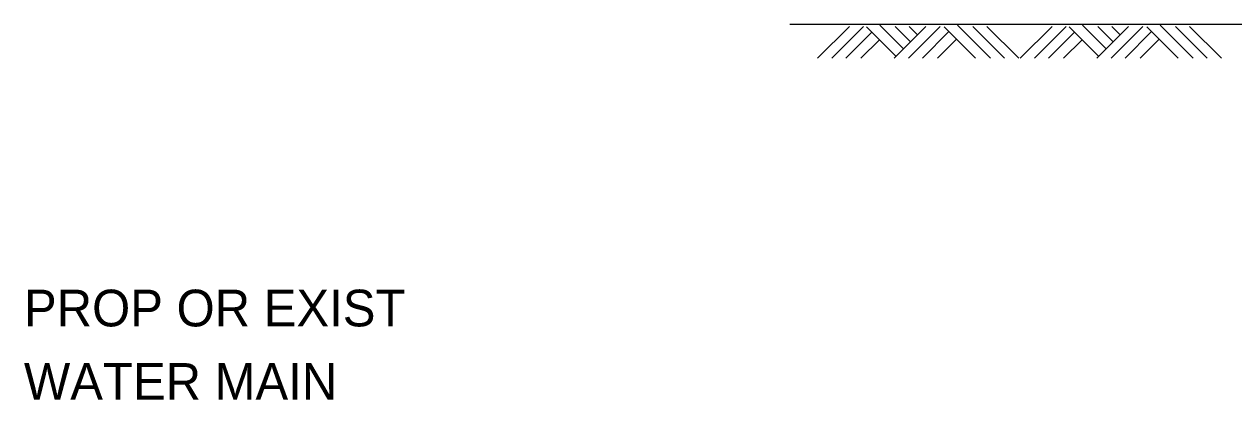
# Model space of a CAD drawing. Extents: x 2133490 to 2172050, y 2138301 to 2145980.
# Drawn here: x 2143330.8 to 2143528.8, y 2138972.6 to 2139033.9 of the extents above; entities that cross this region are included whole.
import ezdxf

# ---------------------------------------------------------------- set-up
doc = ezdxf.new("R2010")
doc.units = 0
doc.layers.add('HS_Pattern_and_Hatching', color=7, linetype='Continuous')
doc.layers.add('ROW_Pr_Notes', color=7, linetype='Continuous')

msp = doc.modelspace()

# ---------------------------------------------------------------- linework, layer by layer
at = {"layer": 'HS_Pattern_and_Hatching'}
for p, q in [((2143460.65, 2139028.4), (2143465.86, 2139033.6)), ((2143463.01, 2139028.4), (2143468.17, 2139033.56)), ((2143473.48, 2139028.7), (2143468.67, 2139033.51)), ((2143474.71, 2139029.93), (2143470.85, 2139033.78)), ((2143473.18, 2139028.4), (2143478.38, 2139033.6)), ((2143475.84, 2139031.06), (2143473.34, 2139033.56)), ((2143475.54, 2139028.4), (2143480.7, 2139033.56)), ((2143477.02, 2139032.24), (2143475.66, 2139033.6)), ((2143486.49, 2139028.4), (2143481.38, 2139033.51)), ((2143488.94, 2139028.4), (2143483.55, 2139033.78)), ((2143491.21, 2139028.4), (2143486.05, 2139033.56)), ((2143493.57, 2139028.4), (2143488.36, 2139033.6)), ((2143493.81, 2139028.4), (2143499.02, 2139033.6)), ((2143496.17, 2139028.4), (2143501.33, 2139033.56)), ((2143506.64, 2139028.7), (2143501.83, 2139033.51)), ((2143507.86, 2139029.93), (2143504.01, 2139033.78)), ((2143506.33, 2139028.4), (2143511.54, 2139033.6)), ((2143509, 2139031.06), (2143506.5, 2139033.56)), ((2143508.69, 2139028.4), (2143513.85, 2139033.56)), ((2143510.18, 2139032.24), (2143508.82, 2139033.6)), ((2143519.65, 2139028.4), (2143514.53, 2139033.51)), ((2143522.1, 2139028.4), (2143516.71, 2139033.78)), ((2143524.37, 2139028.4), (2143519.21, 2139033.56)), ((2143526.73, 2139028.4), (2143521.52, 2139033.6)), ((2143465.28, 2139028.4), (2143469.53, 2139032.65)), ((2143467.73, 2139028.4), (2143470.76, 2139031.42)), ((2143477.8, 2139028.4), (2143482.15, 2139032.74)), ((2143480.25, 2139028.4), (2143483.37, 2139031.52)), ((2143498.44, 2139028.4), (2143502.69, 2139032.65)), ((2143500.89, 2139028.4), (2143503.92, 2139031.42)), ((2143510.96, 2139028.4), (2143515.3, 2139032.74)), ((2143513.41, 2139028.4), (2143516.53, 2139031.52))]:
    msp.add_line(p, q, dxfattribs=at)
at = {"layer": 'ROW_Pr_Notes'}
msp.add_line((2143456.12, 2139033.95), (2143536.67, 2139033.95), dxfattribs=at)

# ---------------------------------------------------------------- texts
for s, p in [('PROP OR EXIST', (2143330.8, 2138984.55)), ('WATER MAIN', (2143330.8, 2138972.55))]:
    msp.add_text(s, height=6, dxfattribs=at).set_placement(p)

doc.saveas('drawing.dxf')
